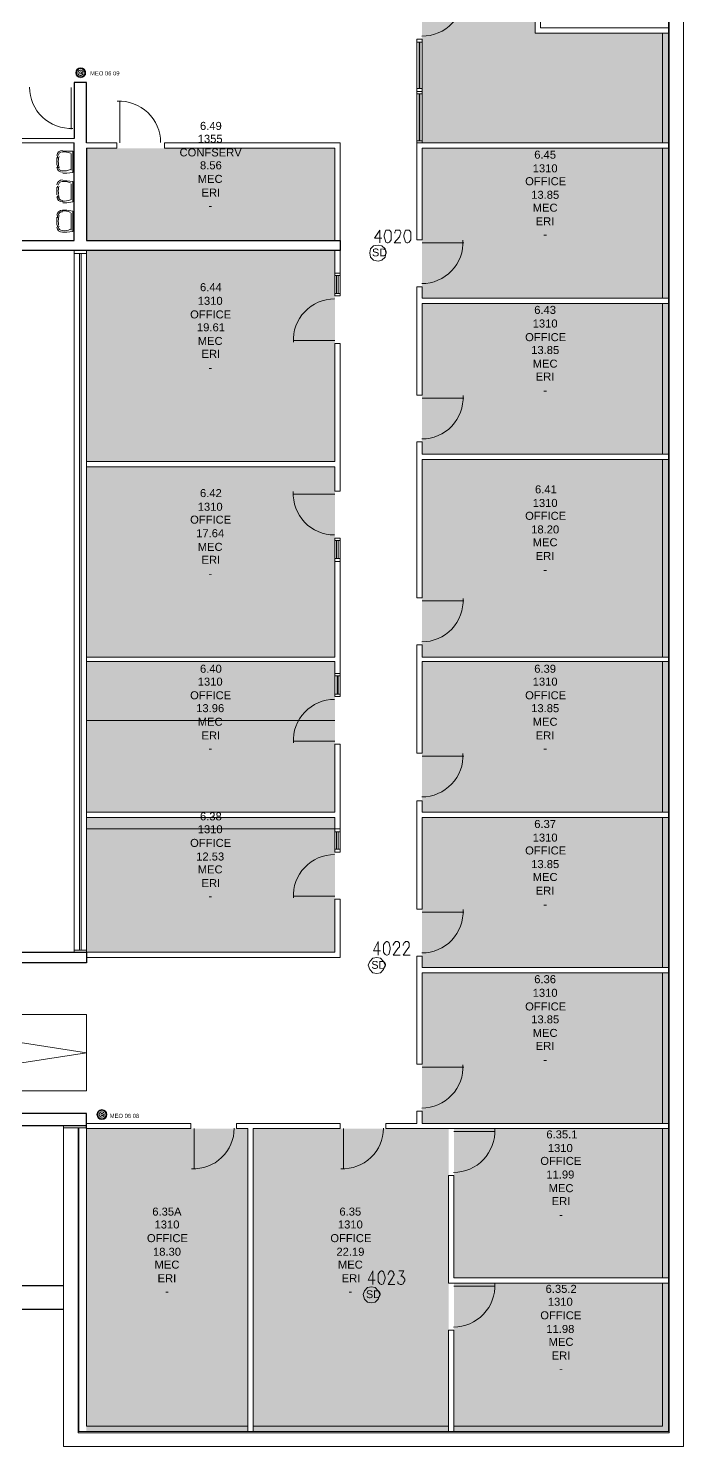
# Model space of a CAD drawing. Header units: millimetres. Extents: x 0 to 89.8, y 0 to 45.2.
# Drawn here: x 77.07 to 89.83, y 0 to 27.64 of the extents above; entities that cross this region are included whole.
import ezdxf

# ---------------------------------------------------------------- set-up
doc = ezdxf.new("R2010")
doc.units = ezdxf.units.MM
doc.layers.add('PDF_014406$_ps_FIRE_ACCESS', color=7, linetype='Continuous', true_color=0x37dd00)
doc.layers.add('PDF_014406$HL-TMP', color=7, linetype='Continuous', true_color=0x800000)
for name, color, linetype in [('PDF_014406$_ps_TEXTBOLD$FIRE', 2, 'Continuous'), ('PDF_014406$BL', 7, 'Continuous'), ('PDF_014406$BL-SAN', 7, 'Continuous'), ('PDF_014406$DR', 7, 'Continuous'), ('PDF_014406$FI', 7, 'Continuous'), ('PDF_014406$PL-STAIR', 7, 'Continuous'), ('PDF_014406$WA', 7, 'Continuous'), ('PDF_014406$WA-EXT', 7, 'Continuous'), ('PDF_014406$WN', 7, 'Continuous'), ('PDF_Text', 7, 'Continuous')]:
    doc.layers.add(name, color=color, linetype=linetype)
doc.styles.add('PDF ArialMT', font='arial.ttf')

msp = doc.modelspace()

# ---------------------------------------------------------------- linework, layer by layer
at = {"layer": 'PDF_014406$_ps_FIRE_ACCESS', "lineweight": 0}
for points in [[(83.881, 23.105), (83.955, 23.12), (84.014, 23.179), (84.029, 23.268), (84.014, 23.341), (83.955, 23.4), (83.881, 23.415), (83.793, 23.4), (83.734, 23.341), (83.719, 23.268), (83.734, 23.179), (83.793, 23.12)], [(83.852, 9.222), (83.926, 9.237), (83.985, 9.296), (84.014, 9.384), (83.985, 9.458), (83.926, 9.517), (83.852, 9.532), (83.778, 9.517), (83.719, 9.458), (83.689, 9.384), (83.719, 9.296), (83.778, 9.237)], [(83.748, 2.804), (83.822, 2.819), (83.881, 2.878), (83.911, 2.967), (83.881, 3.04), (83.822, 3.099), (83.748, 3.114), (83.675, 3.099), (83.616, 3.04), (83.586, 2.967), (83.616, 2.878), (83.675, 2.819)]]:
    msp.add_lwpolyline(points, close=True, dxfattribs=at)
at = {"layer": 'PDF_014406$_ps_TEXTBOLD$FIRE', "lineweight": 20}
for points in [[(83.911, 23.459), (83.911, 23.71), (83.807, 23.548), (83.955, 23.548)], [(84.206, 23.651), (84.206, 23.666), (84.221, 23.695), (84.221, 23.71), (84.235, 23.71), (84.28, 23.71), (84.294, 23.71), (84.309, 23.695), (84.324, 23.666), (84.324, 23.651), (84.309, 23.622), (84.294, 23.577), (84.191, 23.459), (84.324, 23.459)], [(83.881, 9.576), (83.881, 9.842), (83.793, 9.665), (83.926, 9.665)], [(84.176, 9.768), (84.176, 9.783), (84.191, 9.812), (84.206, 9.827), (84.221, 9.842), (84.265, 9.842), (84.28, 9.827), (84.294, 9.812), (84.294, 9.783), (84.294, 9.768), (84.294, 9.738), (84.265, 9.709), (84.176, 9.576), (84.309, 9.576)], [(84.368, 9.768), (84.368, 9.783), (84.383, 9.812), (84.398, 9.827), (84.412, 9.842), (84.457, 9.842), (84.471, 9.827), (84.486, 9.812), (84.486, 9.783), (84.486, 9.768), (84.486, 9.738), (84.457, 9.709), (84.368, 9.576), (84.501, 9.576)], [(83.778, 3.158), (83.778, 3.424), (83.689, 3.247), (83.822, 3.247)], [(84.073, 3.35), (84.073, 3.365), (84.088, 3.394), (84.103, 3.409), (84.117, 3.424), (84.147, 3.424), (84.176, 3.409), (84.176, 3.394), (84.191, 3.365), (84.191, 3.35), (84.176, 3.321), (84.162, 3.291), (84.073, 3.158), (84.206, 3.158)], [(84.28, 3.424), (84.383, 3.424), (84.324, 3.321), (84.353, 3.321), (84.368, 3.306), (84.383, 3.291), (84.398, 3.262), (84.398, 3.232), (84.383, 3.203), (84.368, 3.173), (84.339, 3.158), (84.309, 3.158), (84.28, 3.173), (84.265, 3.188), (84.265, 3.217)]]:
    msp.add_lwpolyline(points, dxfattribs=at)
for points in [[(84.058, 23.71), (84.029, 23.71), (84.014, 23.666), (83.999, 23.607), (83.999, 23.577), (84.014, 23.518), (84.029, 23.474), (84.058, 23.459), (84.073, 23.459), (84.103, 23.474), (84.132, 23.518), (84.132, 23.577), (84.132, 23.607), (84.132, 23.666), (84.103, 23.71), (84.073, 23.71)], [(84.442, 23.71), (84.412, 23.71), (84.398, 23.666), (84.383, 23.607), (84.383, 23.577), (84.398, 23.518), (84.412, 23.474), (84.442, 23.459), (84.457, 23.459), (84.486, 23.474), (84.516, 23.518), (84.516, 23.577), (84.516, 23.607), (84.516, 23.666), (84.486, 23.71), (84.457, 23.71)], [(84.044, 9.842), (84.014, 9.827), (83.985, 9.783), (83.985, 9.724), (83.985, 9.694), (83.985, 9.635), (84.014, 9.591), (84.044, 9.576), (84.058, 9.576), (84.088, 9.591), (84.103, 9.635), (84.117, 9.694), (84.117, 9.724), (84.103, 9.783), (84.088, 9.827), (84.058, 9.842)], [(83.94, 3.424), (83.911, 3.409), (83.881, 3.365), (83.881, 3.306), (83.881, 3.276), (83.881, 3.217), (83.911, 3.173), (83.94, 3.158), (83.955, 3.158), (83.985, 3.173), (83.999, 3.217), (84.014, 3.276), (84.014, 3.306), (83.999, 3.365), (83.985, 3.409), (83.955, 3.424)]]:
    msp.add_lwpolyline(points, close=True, dxfattribs=at)
at = {"layer": 'PDF_014406$BL', "lineweight": 9}
for points in [[(77.758, 6.257), (77.758, 0.001), (89.827, 0.001), (89.827, 37.667), (77.758, 37.667), (77.758, 36.752)], [(84.634, 27.428), (84.634, 26.41), (84.634, 25.407)], [(84.737, 25.407), (84.737, 26.41), (84.737, 27.428)], [(89.414, 27.546), (89.414, 25.407)], [(89.414, 25.304), (89.414, 22.382)], [(77.965, 23.312), (77.965, 9.635)], [(78.201, 9.635), (78.201, 23.312)], [(83.04, 22.427), (83.04, 22.869)], [(83.144, 22.869), (83.144, 22.427)], [(89.414, 22.279), (89.414, 19.343)], [(89.414, 19.24), (89.414, 15.389)], [(83.04, 17.248), (83.04, 17.705)], [(83.144, 17.705), (83.144, 17.248)], [(89.414, 15.301), (89.414, 12.365)], [(83.04, 14.622), (83.04, 15.065)], [(83.144, 15.065), (83.144, 14.622)], [(89.414, 12.261), (89.414, 9.34)], [(83.04, 11.583), (83.04, 12.04)], [(83.144, 12.04), (83.144, 11.583)], [(89.414, 9.237), (89.414, 6.301)], [(81.344, 0.399), (78.201, 0.399), (78.201, 6.257)], [(89.414, 6.198), (89.414, 3.291)], [(89.414, 3.188), (89.414, 0.399), (85.357, 0.399)], [(85.253, 0.399), (81.447, 0.399)]]:
    msp.add_lwpolyline(points, dxfattribs=at)
at = {"layer": 'PDF_014406$BL-SAN', "lineweight": 9}
for points in [[(77.64, 25.156), (77.64, 25.112)], [(77.744, 24.817), (77.817, 24.817), (77.936, 24.831), (77.936, 25.245), (77.817, 25.245), (77.744, 25.245)], [(77.906, 25.2), (77.906, 24.876)], [(77.64, 24.964), (77.64, 24.92)], [(77.744, 24.241), (77.817, 24.241), (77.936, 24.256), (77.936, 24.654), (77.817, 24.669), (77.744, 24.669)], [(77.906, 24.61), (77.906, 24.3)], [(77.64, 24.566), (77.64, 24.536)], [(77.64, 24.374), (77.64, 24.345)], [(77.744, 23.666), (77.817, 23.666), (77.936, 23.681), (77.936, 24.079), (77.817, 24.094), (77.744, 24.094)], [(77.64, 23.991), (77.64, 23.946)], [(77.64, 23.799), (77.64, 23.769)], [(77.906, 24.035), (77.906, 23.71)]]:
    msp.add_lwpolyline(points, dxfattribs=at)
for points in [[(77.734, 25.232, 0.384807), (77.654, 25.159, -0.384807)], [(77.657, 25.12, 0.047575), (77.657, 24.975, -0.047575)], [(77.734, 24.657, 0.384807), (77.654, 24.584, -0.384807)], [(77.657, 24.545, 0.047575), (77.657, 24.4, -0.047575)], [(77.654, 24.361, 0.384835), (77.734, 24.288, -0.384835)], [(77.734, 24.067, 0.384807), (77.654, 23.994, -0.384807)], [(77.657, 23.955, 0.047575), (77.657, 23.81, -0.047575)]]:
    msp.add_lwpolyline(points, format="xyb", close=True, dxfattribs=at)
for points in [[(77.734, 24.863, -0.384835), (77.654, 24.936, 0.384835), (77.734, 24.863, 0.131002), (77.89, 24.89)], [(77.734, 23.698, -0.384835), (77.654, 23.771, 0.384835), (77.734, 23.698, 0.131002), (77.89, 23.724)]]:
    msp.add_lwpolyline(points, format="xyb", dxfattribs=at)
for points in [[(77.655, 25.112), (77.67, 25.141)], [(77.67, 24.92), (77.655, 24.964)], [(77.655, 24.536), (77.67, 24.566)], [(77.67, 24.345), (77.655, 24.389)], [(77.655, 23.946), (77.67, 23.991)], [(77.67, 23.769), (77.655, 23.799)]]:
    msp.add_lwpolyline(points, close=True, dxfattribs=at)
for centre, radius, start, end in [((77.734, 25.151), 0.111, 90.022, 174.1938), ((77.764, 24.917), 0.315, 66.1942, 96.2627), ((78.416, 25.048), 0.792, 174.5382, 185.4618), ((77.734, 24.945), 0.111, 185.8063, 270), ((77.734, 24.576), 0.111, 90.022, 174.1938), ((77.764, 24.342), 0.315, 66.1942, 96.2627), ((78.416, 24.472), 0.792, 174.5382, 185.4618), ((77.734, 24.369), 0.111, 185.8063, 270), ((77.734, 23.985), 0.111, 90.022, 174.1938), ((77.764, 23.766), 0.315, 66.1942, 96.2627), ((77.764, 24.588), 0.315, 263.8448, 293.6983), ((78.416, 23.882), 0.792, 174.5382, 185.4618), ((77.734, 23.779), 0.111, 185.8063, 270)]:
    msp.add_arc(centre, radius, start, end, dxfattribs=at)
at = {"layer": 'PDF_014406$DR', "lineweight": 0}
msp.add_lwpolyline([(84.73, 27.487, 0.203047), (85.323, 27.738, 0.208467), (85.547, 28.333)], format="xyb", dxfattribs=at)
for points in [[(77.906, 26.484), (77.906, 25.672), (77.906, 26.484)], [(78.85, 25.407), (78.85, 26.218), (78.85, 25.407)], [(84.737, 23.459), (85.548, 23.459), (84.737, 23.459)], [(83.04, 21.556), (82.229, 21.556), (83.04, 21.556)], [(84.737, 20.435), (85.548, 20.435), (84.737, 20.435)], [(83.04, 18.561), (82.229, 18.561), (83.04, 18.561)], [(84.737, 16.481), (85.548, 16.481), (84.737, 16.481)], [(83.04, 13.751), (82.229, 13.751), (83.04, 13.751)], [(84.737, 13.456), (85.548, 13.456), (84.737, 13.456)], [(83.04, 10.727), (82.229, 10.727), (83.04, 10.727)], [(84.737, 10.417), (85.548, 10.417), (84.737, 10.417)], [(84.737, 7.393), (85.548, 7.393), (84.737, 7.393)], [(80.296, 6.198), (80.296, 5.416), (80.296, 6.198)], [(83.203, 6.198), (83.203, 5.416), (83.203, 6.198)], [(85.357, 6.139), (86.153, 6.139), (85.357, 6.139)], [(85.357, 3.129), (86.153, 3.129), (85.357, 3.129)]]:
    msp.add_lwpolyline(points, dxfattribs=at)
for centre, radius, start, end in [((77.897, 26.494), 0.804, 180, 272.9553), ((78.841, 25.417), 0.804, 0, 92.9553), ((84.728, 23.469), 0.804, 270, 2.9553), ((83.033, 21.564), 0.804, 90.0001, 182.9556), ((84.73, 20.442), 0.804, 270.0001, 2.9556), ((83.031, 18.571), 0.804, 177.0447, 270), ((84.73, 16.488), 0.804, 270.0001, 2.9556), ((83.033, 13.759), 0.804, 90.0001, 182.9556), ((84.728, 13.466), 0.804, 270, 2.9553), ((83.033, 10.734), 0.804, 90.0001, 182.9556), ((84.73, 10.425), 0.804, 270.0001, 2.9556), ((84.728, 7.402), 0.804, 270, 2.9553), ((80.289, 6.205), 0.789, 267.0451, 359.9999), ((83.195, 6.205), 0.789, 267.0451, 359.9999), ((85.348, 6.148), 0.804, 270, 2.9553), ((85.349, 3.136), 0.804, 270.0001, 2.9556)]:
    msp.add_arc(centre, radius, start, end, dxfattribs=at)
at = {"layer": 'PDF_014406$FI', "lineweight": 9}
for points in [[(78.186, 26.735), (78.098, 26.764), (78.186, 26.808)], [(78.585, 6.434), (78.511, 6.463), (78.585, 6.493)]]:
    msp.add_lwpolyline(points, close=True, dxfattribs=at)
for centre, radius in [((78.088, 26.774), 0.0959), ((78.088, 26.774), 0.0811), ((78.502, 6.472), 0.0959), ((78.502, 6.472), 0.0811)]:
    msp.add_circle(centre, radius, dxfattribs=at)
for centre, radius, start, end in [((78.088, 26.774), 0.0516, 22.7692, 337.2308), ((78.088, 26.774), 0.0221, 22.7697, 337.2303), ((78.502, 6.472), 0.0516, 22.7692, 337.2308), ((78.502, 6.472), 0.0221, 22.7697, 337.2303)]:
    msp.add_arc(centre, radius, start, end, dxfattribs=at)
at = {"layer": 'PDF_014406$HL-TMP', "color": 3, "lineweight": 0}
for points in [[(83.04, 14.15), (78.201, 14.15), (83.04, 14.15)], [(83.04, 12.04), (78.201, 12.04), (83.04, 12.04)]]:
    msp.add_lwpolyline(points, dxfattribs=at)
msp.add_lwpolyline([(83.04, 14.15), (83.04, 14.15), (83.04, 14.15)], close=True, dxfattribs=at)
at = {"layer": 'PDF_014406$HL-TMP', "color": 3, "transparency": 33554559}
for points in [[(86.935, 28.343), (84.737, 28.343), (86.935, 27.546)], [(84.737, 28.343), (86.935, 27.546), (84.737, 27.546)], [(89.532, 27.546), (89.532, 27.546), (84.737, 27.546)], [(89.532, 27.546), (84.737, 27.546), (86.935, 27.546)], [(89.532, 27.546), (84.737, 27.546), (89.532, 25.407)], [(84.737, 27.546), (89.532, 25.407), (84.737, 25.407)], [(83.04, 25.304), (78.201, 25.304), (83.04, 23.504)], [(78.201, 25.304), (83.04, 23.504), (78.201, 23.504)], [(89.532, 25.304), (84.737, 25.304), (89.532, 22.382)], [(84.737, 25.304), (89.532, 22.382), (84.737, 22.382)], [(83.04, 23.312), (78.201, 23.312), (83.04, 22.869)], [(78.201, 23.312), (83.04, 22.869), (78.201, 22.869)], [(83.04, 22.869), (78.201, 22.869), (83.04, 19.196)], [(78.201, 22.869), (83.04, 19.196), (78.201, 19.196)], [(89.532, 22.279), (84.737, 22.279), (89.532, 19.343)], [(84.737, 22.279), (89.532, 19.343), (84.737, 19.343)], [(83.04, 19.092), (78.201, 19.092), (83.04, 15.389)], [(78.201, 19.092), (83.04, 15.389), (78.201, 15.389)], [(89.532, 19.24), (84.737, 19.24), (89.532, 15.389)], [(84.737, 19.24), (89.532, 15.389), (84.737, 15.389)], [(83.04, 15.301), (78.201, 15.301), (83.04, 15.065)], [(78.201, 15.301), (83.04, 15.065), (78.201, 15.065)], [(89.532, 15.301), (84.737, 15.301), (89.532, 13.515)], [(84.737, 15.301), (89.532, 13.515), (84.737, 13.515)], [(83.04, 15.065), (78.201, 15.065), (83.04, 14.15)], [(78.201, 15.065), (83.04, 14.15), (78.201, 14.15)], [(78.201, 14.15), (83.04, 14.15), (83.04, 14.15)], [(83.04, 14.15), (78.201, 14.15), (83.04, 12.365)], [(78.201, 14.15), (83.04, 12.365), (78.201, 12.365)], [(89.532, 13.515), (84.737, 13.515), (89.532, 12.586)], [(84.737, 13.515), (89.532, 12.586), (84.737, 12.586)], [(89.532, 12.586), (84.737, 12.586), (89.532, 12.365)], [(84.737, 12.586), (89.532, 12.365), (84.737, 12.365)], [(83.04, 12.261), (78.201, 12.261), (83.04, 12.04)], [(78.201, 12.261), (83.04, 12.04), (78.201, 12.04)], [(89.532, 12.261), (84.737, 12.261), (89.532, 9.34)], [(84.737, 12.261), (89.532, 9.34), (84.737, 9.34)], [(78.201, 12.04), (83.04, 12.04), (83.04, 12.04)], [(83.04, 12.04), (78.201, 12.04), (83.04, 11.111)], [(78.201, 12.04), (83.04, 11.111), (78.201, 11.111)], [(83.04, 11.111), (78.201, 11.111), (83.04, 9.635)], [(78.201, 11.111), (83.04, 9.635), (78.201, 9.635)], [(89.532, 9.237), (84.737, 9.237), (89.532, 7.452)], [(84.737, 9.237), (89.532, 7.452), (84.737, 7.452)], [(89.532, 7.452), (84.737, 7.452), (89.532, 6.537)], [(84.737, 7.452), (89.532, 6.537), (84.737, 6.537)], [(89.532, 6.537), (84.737, 6.537), (89.532, 6.301)], [(84.737, 6.537), (89.532, 6.301), (84.737, 6.301)], [(81.344, 6.198), (78.201, 6.198), (81.344, 0.296)], [(78.201, 6.198), (81.344, 0.296), (78.201, 0.296)], [(85.253, 6.198), (81.447, 6.198), (85.253, 5.283)], [(81.447, 6.198), (85.253, 5.283), (81.447, 5.283)], [(89.532, 6.198), (85.357, 6.198), (89.532, 5.283)], [(85.357, 6.198), (89.532, 5.283), (85.357, 5.283)], [(85.253, 5.283), (81.447, 5.283), (85.253, 3.203)], [(81.447, 5.283), (85.253, 3.203), (81.447, 3.203)], [(89.532, 5.283), (85.357, 5.283), (89.532, 4.294)], [(85.357, 5.283), (89.532, 4.294), (85.357, 4.294)], [(89.532, 4.294), (85.357, 4.294), (89.532, 3.291)], [(85.357, 4.294), (89.532, 3.291), (85.357, 3.291)], [(85.253, 3.203), (81.447, 3.203), (85.253, 2.273)], [(81.447, 3.203), (85.253, 2.273), (81.447, 2.273)], [(89.532, 3.188), (85.357, 3.188), (89.532, 2.273)], [(85.357, 3.188), (89.532, 2.273), (85.357, 2.273)], [(85.253, 2.273), (81.447, 2.273), (85.253, 0.296)], [(81.447, 2.273), (85.253, 0.296), (81.447, 0.296)], [(89.532, 2.273), (85.357, 2.273), (89.532, 0.296)], [(85.357, 2.273), (89.532, 0.296), (85.357, 0.296)]]:
    msp.add_solid(points, dxfattribs=at)
at = {"layer": 'PDF_014406$PL-STAIR', "lineweight": 9}
msp.add_lwpolyline([(73.406, 6.935), (78.201, 7.673), (73.406, 8.425)], close=True, dxfattribs=at)
msp.add_lwpolyline([(75.634, 6.935), (78.201, 6.935), (78.201, 8.425), (75.634, 8.425)], dxfattribs=at)
at = {"layer": 'PDF_014406$WA', "lineweight": 20}
for points in [[(89.532, 27.649), (87.039, 27.649), (87.039, 28.446), (86.935, 28.446), (86.935, 27.546), (89.532, 27.546)], [(84.634, 27.428), (84.737, 27.428)], [(77.965, 25.495), (76.46, 25.495), (76.46, 25.407), (77.965, 25.407)], [(78.201, 25.407), (78.791, 25.407), (78.791, 25.304), (78.201, 25.304)], [(83.144, 23.504), (83.144, 25.407), (79.721, 25.407), (79.721, 25.304), (83.04, 25.304), (83.04, 23.504)], [(89.532, 25.407), (84.634, 25.407), (84.634, 23.518), (84.737, 23.518), (84.737, 25.304), (89.532, 25.304)], [(83.04, 23.312), (83.04, 22.869), (83.144, 22.869), (83.144, 23.312)], [(89.532, 22.382), (84.737, 22.382), (84.737, 22.604), (84.634, 22.604), (84.634, 20.494), (84.737, 20.494), (84.737, 22.279), (89.532, 22.279)], [(78.201, 19.092), (83.04, 19.092), (83.04, 18.62), (83.144, 18.62), (83.144, 21.497), (83.04, 21.497), (83.04, 19.196), (78.201, 19.196)], [(89.532, 19.343), (84.737, 19.343), (84.737, 19.579), (84.634, 19.579), (84.634, 16.54), (84.737, 16.54), (84.737, 19.24), (89.532, 19.24)], [(78.201, 15.389), (83.04, 15.389), (83.04, 17.248), (83.144, 17.248), (83.144, 15.065), (83.04, 15.065), (83.04, 15.301), (78.201, 15.301)], [(89.532, 15.389), (84.737, 15.389), (84.737, 15.625), (84.634, 15.625), (84.634, 13.515), (84.737, 13.515), (84.737, 15.301), (89.532, 15.301)], [(78.201, 12.365), (83.04, 12.365), (83.04, 13.692), (83.144, 13.692), (83.144, 12.04), (83.04, 12.04), (83.04, 12.261), (78.201, 12.261)], [(89.532, 12.365), (84.737, 12.365), (84.737, 12.586), (84.634, 12.586), (84.634, 10.476), (84.737, 10.476), (84.737, 12.261), (89.532, 12.261)], [(78.201, 9.532), (83.144, 9.532), (83.144, 10.668), (83.04, 10.668), (83.04, 9.635), (78.201, 9.635)], [(89.532, 9.34), (84.737, 9.34), (84.737, 9.561), (84.634, 9.561), (84.634, 7.452), (84.737, 7.452), (84.737, 9.237), (89.532, 9.237)], [(89.532, 6.301), (84.737, 6.301), (84.737, 6.537), (84.634, 6.537), (84.634, 6.301), (84.029, 6.301), (84.029, 6.198), (89.532, 6.198)], [(78.201, 6.198), (80.237, 6.198), (80.237, 6.301), (78.201, 6.301)], [(81.447, 0.296), (81.447, 6.198), (83.144, 6.198), (83.144, 6.301), (81.122, 6.301), (81.122, 6.198), (81.344, 6.198), (81.344, 0.296)], [(89.532, 3.291), (85.357, 3.291), (85.357, 5.283), (85.253, 5.283), (85.253, 3.188), (89.532, 3.188)], [(85.357, 0.296), (85.357, 2.273), (85.253, 2.273), (85.253, 0.296)]]:
    msp.add_lwpolyline(points, dxfattribs=at)
at = {"layer": 'PDF_014406$WA-EXT', "lineweight": 25}
for points in [[(78.201, 25.407), (78.201, 26.587), (77.965, 26.587), (77.965, 25.495)], [(78.201, 25.304), (78.201, 23.504), (83.144, 23.504), (83.144, 23.312), (78.201, 23.312), (76.283, 23.312), (76.283, 23.504), (77.965, 23.504), (77.965, 25.407)], [(75.634, 12.453), (75.634, 9.635), (78.201, 9.635), (78.201, 9.429), (76.829, 9.429), (76.829, 9.075), (76.637, 9.075), (76.637, 9.429), (75.634, 9.429), (75.634, 8.425), (75.413, 8.425), (75.413, 12.453)], [(78.201, 6.198), (78.201, 6.493), (75.634, 6.493), (75.634, 6.935), (75.413, 6.935), (75.413, 2.952)], [(75.634, 3.144), (75.634, 6.257), (78.201, 6.257)], [(77.758, 2.671), (75.501, 2.671), (75.501, 3.144), (77.758, 3.144)]]:
    msp.add_lwpolyline(points, dxfattribs=at)
at = {"layer": 'PDF_014406$WN', "lineweight": 0}
for points in [[(78.039, 36.797), (78.039, 37.446), (89.547, 37.446), (89.547, 0.267), (78.039, 0.267), (78.039, 6.212)], [(78.054, 36.797), (78.054, 37.431), (89.532, 37.431), (89.532, 0.296), (78.054, 0.296), (78.054, 6.212)], [(84.634, 27.428), (84.737, 27.428)], [(84.634, 27.369), (84.737, 27.369)], [(84.678, 27.369), (84.678, 26.469)], [(84.693, 27.369), (84.693, 26.469)], [(84.737, 26.469), (84.634, 26.469)], [(84.737, 26.366), (84.634, 26.366)], [(84.678, 25.451), (84.678, 26.366)], [(84.693, 25.451), (84.693, 26.366)], [(84.634, 25.451), (84.737, 25.451)], [(84.634, 25.407), (84.737, 25.407)], [(78.201, 23.312), (77.965, 23.312)], [(78.201, 23.253), (77.965, 23.253)], [(78.068, 9.679), (78.068, 23.253)], [(78.098, 9.679), (78.098, 23.253)], [(83.04, 22.869), (83.144, 22.869)], [(83.04, 22.825), (83.144, 22.825)], [(83.07, 22.825), (83.07, 22.471)], [(83.099, 22.825), (83.099, 22.471)], [(83.144, 22.471), (83.04, 22.471)], [(83.144, 22.427), (83.04, 22.427)], [(83.04, 17.705), (83.144, 17.705)], [(83.04, 17.661), (83.144, 17.661)], [(83.07, 17.661), (83.07, 17.307)], [(83.099, 17.661), (83.099, 17.307)], [(83.144, 17.307), (83.04, 17.307)], [(83.144, 17.248), (83.04, 17.248)], [(83.04, 15.065), (83.144, 15.065)], [(83.04, 15.02), (83.144, 15.02)], [(83.085, 15.02), (83.085, 14.666)], [(83.099, 15.02), (83.099, 14.666)], [(83.144, 14.666), (83.04, 14.666)], [(83.144, 14.622), (83.04, 14.622)], [(83.04, 12.04), (83.144, 12.04)], [(83.04, 11.981), (83.144, 11.981)], [(83.07, 11.981), (83.07, 11.642)], [(83.099, 11.981), (83.099, 11.642)], [(83.144, 11.642), (83.04, 11.642)], [(83.144, 11.583), (83.04, 11.583)], [(77.965, 9.679), (78.201, 9.679)], [(77.965, 9.635), (78.201, 9.635)], [(78.201, 6.257), (77.758, 6.257)], [(78.201, 6.212), (77.758, 6.212)]]:
    msp.add_lwpolyline(points, dxfattribs=at)
msp.add_lwpolyline([(84.634, 26.41), (84.737, 26.41)], close=True, dxfattribs=at)

# ---------------------------------------------------------------- texts
at = {"layer": 'PDF_Text', "attachment_point": 4, "style": 'PDF ArialMT'}
for s, insert, char_height in [('MEO 06 09', (78.273, 26.763), 0.081), ('6.49', (80.412, 25.738), 0.156), ('1355', (80.368, 25.487), 0.156), ('CONFSERV', (80.014, 25.221), 0.156), ('6.45', (86.919, 25.177), 0.156), ('8.56', (80.412, 24.97), 0.156), ('1310', (86.889, 24.911), 0.156), ('MEC', (80.368, 24.705), 0.156), ('OFFICE', (86.742, 24.66), 0.156), ('ERI', (80.442, 24.439), 0.156), ('13.85', (86.86, 24.395), 0.156), ('-', (80.575, 24.188), 0.156), ('MEC', (86.889, 24.144), 0.156), ('ERI', (86.948, 23.879), 0.156), ('-', (87.096, 23.628), 0.156), ('6.44', (80.412, 22.595), 0.156), ('1310', (80.368, 22.329), 0.156), ('OFFICE', (80.22, 22.064), 0.156), ('6.43', (86.919, 22.152), 0.156), ('19.61', (80.353, 21.813), 0.156), ('1310', (86.889, 21.887), 0.156), ('MEC', (80.368, 21.547), 0.156), ('OFFICE', (86.742, 21.621), 0.156), ('ERI', (80.442, 21.297), 0.156), ('13.85', (86.86, 21.37), 0.156), ('-', (80.575, 21.031), 0.156), ('MEC', (86.889, 21.105), 0.156), ('ERI', (86.948, 20.854), 0.156), ('-', (87.096, 20.588), 0.156), ('6.42', (80.412, 18.582), 0.156), ('6.41', (86.934, 18.655), 0.156), ('1310', (80.368, 18.316), 0.156), ('1310', (86.889, 18.39), 0.156), ('OFFICE', (80.22, 18.065), 0.156), ('OFFICE', (86.742, 18.139), 0.156), ('17.64', (80.338, 17.8), 0.156), ('18.20', (86.86, 17.874), 0.156), ('MEC', (86.889, 17.623), 0.156), ('MEC', (80.368, 17.534), 0.156), ('ERI', (86.948, 17.357), 0.156), ('ERI', (80.442, 17.283), 0.156), ('-', (80.575, 17.018), 0.156), ('-', (87.096, 17.092), 0.156), ('6.40', (80.412, 15.159), 0.156), ('6.39', (86.919, 15.159), 0.156), ('1310', (80.368, 14.908), 0.156), ('1310', (86.889, 14.908), 0.156), ('OFFICE', (80.22, 14.642), 0.156), ('OFFICE', (86.742, 14.642), 0.156), ('13.96', (80.338, 14.391), 0.156), ('13.85', (86.86, 14.391), 0.156), ('MEC', (80.368, 14.126), 0.156), ('MEC', (86.889, 14.126), 0.156), ('ERI', (80.442, 13.86), 0.156), ('ERI', (86.948, 13.86), 0.156), ('-', (80.575, 13.61), 0.156), ('-', (87.096, 13.61), 0.156), ('6.38', (80.412, 12.282), 0.156), ('6.37', (86.919, 12.134), 0.156), ('1310', (80.368, 12.031), 0.156), ('1310', (86.889, 11.869), 0.156), ('OFFICE', (80.22, 11.765), 0.156), ('OFFICE', (86.742, 11.618), 0.156), ('12.53', (80.338, 11.5), 0.156), ('13.85', (86.86, 11.352), 0.156), ('MEC', (80.368, 11.249), 0.156), ('ERI', (80.442, 10.983), 0.156), ('MEC', (86.889, 11.101), 0.156), ('ERI', (86.948, 10.836), 0.156), ('-', (80.575, 10.732), 0.156), ('-', (87.096, 10.57), 0.156), ('6.36', (86.919, 9.109), 0.156), ('1310', (86.889, 8.844), 0.156), ('OFFICE', (86.742, 8.578), 0.156), ('13.85', (86.86, 8.327), 0.156), ('MEC', (86.889, 8.062), 0.156), ('ERI', (86.948, 7.811), 0.156), ('-', (87.096, 7.545), 0.156), ('MEO 06 08', (78.656, 6.446), 0.081), ('6.35.1', (87.155, 6.085), 0.156), ('1310', (87.184, 5.819), 0.156), ('OFFICE', (87.037, 5.568), 0.156), ('11.99', (87.155, 5.303), 0.156), ('MEC', (87.199, 5.037), 0.156), ('ERI', (87.258, 4.786), 0.156), ('6.35A', (79.483, 4.58), 0.156), ('6.35', (83.127, 4.58), 0.156), ('-', (87.406, 4.521), 0.156), ('1310', (79.527, 4.329), 0.156), ('1310', (83.097, 4.329), 0.156), ('OFFICE', (79.379, 4.063), 0.156), ('18.30', (79.497, 3.798), 0.156), ('OFFICE', (82.95, 4.063), 0.156), ('22.19', (83.068, 3.798), 0.156), ('MEC', (79.527, 3.547), 0.156), ('MEC', (83.097, 3.547), 0.156), ('ERI', (79.586, 3.282), 0.156), ('ERI', (83.171, 3.282), 0.156), ('6.35.2', (87.14, 3.075), 0.156), ('-', (79.734, 3.031), 0.156), ('-', (83.304, 3.031), 0.156), ('1310', (87.184, 2.824), 0.156), ('OFFICE', (87.037, 2.559), 0.156), ('11.98', (87.155, 2.293), 0.156), ('MEC', (87.199, 2.042), 0.156), ('ERI', (87.258, 1.777), 0.156), ('-', (87.406, 1.526), 0.156)]:
    msp.add_mtext(s, dxfattribs=dict(at, insert=insert, char_height=char_height))
at = {"layer": 'PDF_Text', "color": 2, "char_height": 0.1519, "attachment_point": 4, "style": 'PDF ArialMT'}
for insert in [(83.761, 23.272), (83.747, 9.388), (83.643, 2.97)]:
    msp.add_mtext('SD', dxfattribs=dict(at, insert=insert))

doc.saveas('drawing.dxf')
